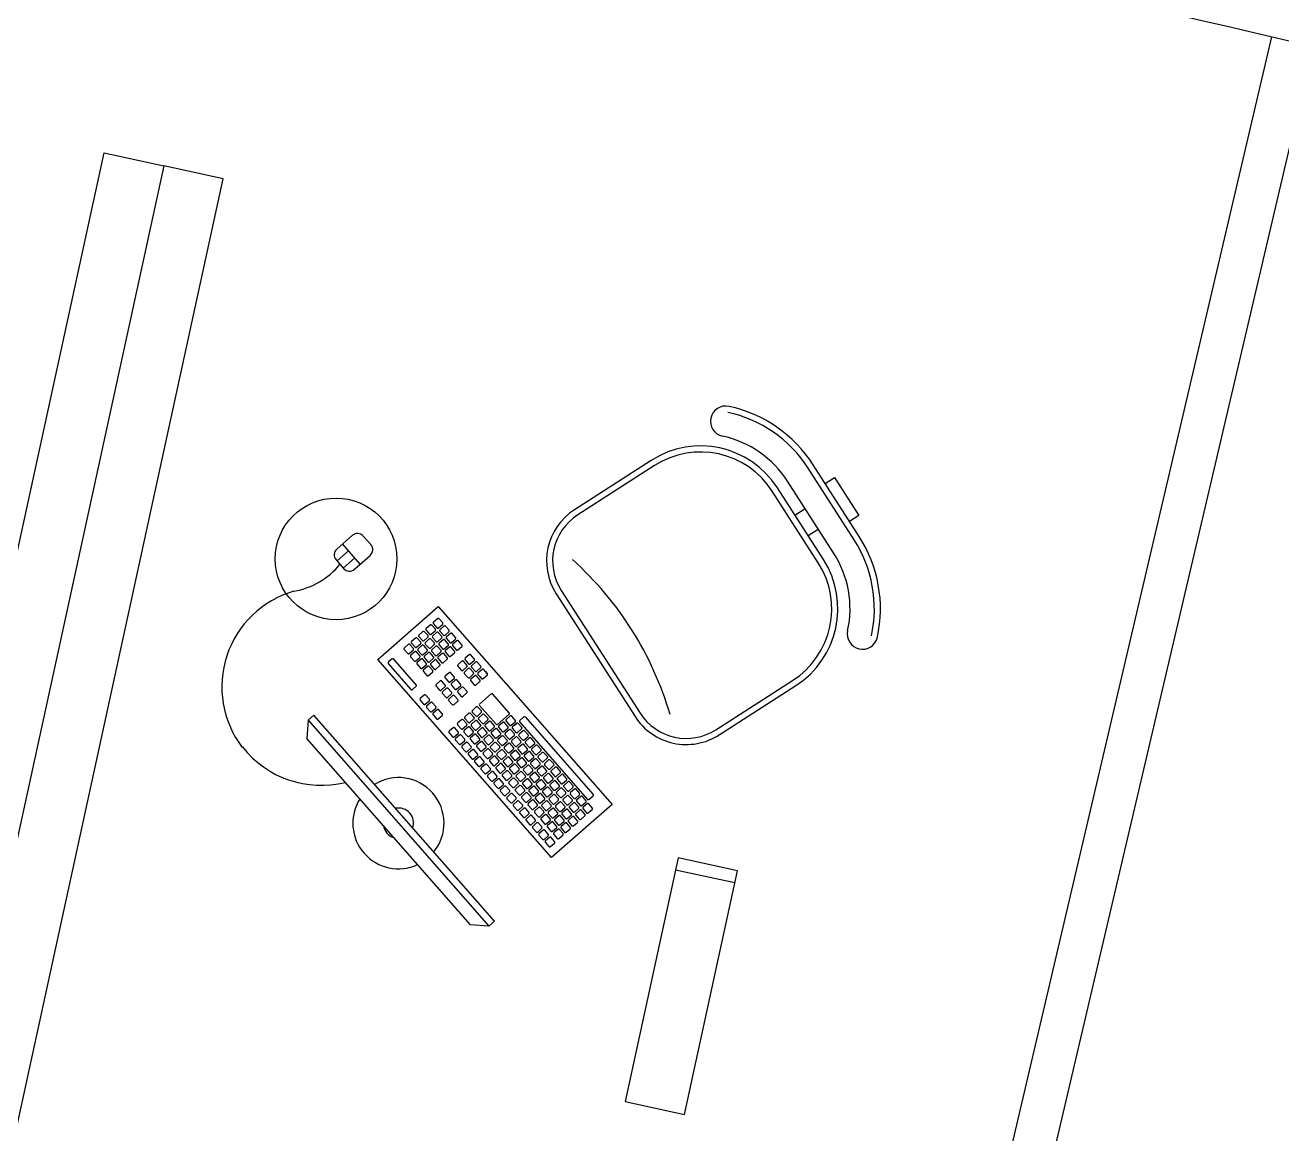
# Model space of a CAD drawing. Extents: x -1.7 to 87, y -33.6 to 19.
# Drawn here: x 31.155 to 33.221, y 2.822 to 4.645 of the extents above; entities that cross this region are included whole.
import ezdxf

# ---------------------------------------------------------------- set-up
doc = ezdxf.new("R2010")
doc.units = 0
for name, color, linetype in [('AR-ARMÁRIOS', 2, 'Continuous'), ('AR-DIV', 2, 'Continuous'), ('AR-MOB', 2, 'Continuous')]:
    doc.layers.add(name, color=color, linetype=linetype)

# ---------------------------------------------------------------- blocks, each defined once
blk = doc.blocks.new('CADEIRA-S')
at = {"color": 2}
for p, q in [((0.0718, 0.2686), (-0.0682, 0.2686)), ((0.0718, 0.2186), (-0.0682, 0.2186)), ((0.0718, 0.1986), (-0.0682, 0.1986)), ((-0.2182, 0.0486), (-0.2182, -0.1014)), ((0.2218, -0.1014), (0.2218, 0.0486)), ((-0.1182, -0.2014), (0.1218, -0.2014))]:
    blk.add_line(p, q, dxfattribs=at)
at = {"color": 1}
for p, q in [((0.0718, 0.2586), (-0.0682, 0.2586)), ((-0.0148, 0.1986), (-0.0149, 0.2186)), ((0.0252, 0.1986), (0.0251, 0.2186)), ((0.0718, 0.1886), (-0.0682, 0.1886)), ((-0.2082, 0.0486), (-0.2082, -0.1014)), ((0.2118, -0.1014), (0.2118, 0.0486)), ((-0.1182, -0.1914), (0.1218, -0.1914))]:
    blk.add_line(p, q, dxfattribs=at)
at = {"color": 2}
blk.add_lwpolyline([(-0.032, 0.2686), (-0.032, 0.2867), (0.0426, 0.2867), (0.0426, 0.2686)], dxfattribs=at)
for centre, radius, start, end in [((-0.0682, 0.0486), 0.22, 90, 135), ((0.0718, 0.0486), 0.22, 45, 90), ((-0.0682, 0.0486), 0.17, 90, 135), ((0.0718, 0.0486), 0.17, 45, 90), ((-0.2061, 0.1864), 0.025, 135, 315), ((-0.0682, 0.0486), 0.15, 90, 180), ((0.0718, 0.0486), 0.15, 0, 90), ((0.2097, 0.1864), 0.025, 225, 45), ((-0.1182, -0.1014), 0.1, 180, 270), ((0.1218, -0.1014), 0.1, 270, 0)]:
    blk.add_arc(centre, radius, start, end, dxfattribs=at)
at = {"color": 1}
for centre, radius, start, end in [((-0.0682, 0.0486), 0.21, 90, 135), ((0.0718, 0.0486), 0.21, 45, 90), ((-0.0682, 0.0486), 0.14, 90, 180), ((0.0718, 0.0486), 0.14, 0, 90), ((-0.1182, -0.1014), 0.09, 180, 270), ((0.1218, -0.1014), 0.09, 270, 0), ((-0.0052, -0.6823), 0.5534, 73.6911, 105.2491)]:
    blk.add_arc(centre, radius, start, end, dxfattribs=at)
blk = doc.blocks.new('CPU')
at = {"color": 1}
blk.add_line((1.1721, 1.0512), (1.1721, 0.9512), dxfattribs=at)
blk.add_lwpolyline([(0.7821, 0.9512), (1.1921, 0.9512), (1.1921, 1.0512), (0.7821, 1.0512)], close=True, dxfattribs=at)
blk = doc.blocks.new('estacao de trabalho 290 x 150')
at = {"color": 252}
for p, q in [((-0.691, 0.7737), (-0.5904, 0.9098)), ((-0.5808, 0.9046), (-0.5882, 0.9101)), ((-0.681, 0.7663), (-0.5804, 0.9024)), ((-0.5718, 0.898), (-0.5753, 0.9006)), ((-0.6832, 0.7659), (-0.6907, 0.7714)), ((-0.6921, 0.7463), (-0.7165, 0.7132)), ((-0.6693, 0.7315), (-0.6898, 0.7467)), ((-0.6743, 0.7593), (-0.6777, 0.7619)), ((-0.6934, 0.6962), (-0.669, 0.7293)), ((-0.7162, 0.711), (-0.6957, 0.6958)), ((-0.7501, 0.6937), (-0.7475, 0.6972)), ((-0.7401, 0.6863), (-0.7375, 0.6898)), ((-0.7044, 0.5873), (-0.7381, 0.5416)), ((-0.7289, 0.5348), (-0.6952, 0.5804)), ((-0.6955, 0.5827), (-0.7022, 0.5876)), ((-0.7378, 0.5394), (-0.7311, 0.5345))]:
    blk.add_line(p, q, dxfattribs=at)
at = {"color": 2}
for p, q in [((-0.3423, 0.788), (-0.3379, 0.7583)), ((-0.3379, 0.7583), (-0.5801, 0.4305)), ((-0.8789, 0.4551), (-0.905, 0.4198)), ((-0.8666, 0.4291), (-0.887, 0.4442)), ((-0.887, 0.4442), (-0.8666, 0.4291)), ((-0.8758, 0.4167), (-0.8962, 0.4318)), ((-0.6097, 0.426), (-0.5801, 0.4305))]:
    blk.add_line(p, q, dxfattribs=at)
for points in [[(-0.8381, 0.5953), (-0.5809, 0.9435), (-0.4743, 0.8647), (-0.7315, 0.5165)], [(-1.45, 0), (1.45, 0), (1.45, 0.1), (-1.45, 0.1)]]:
    blk.add_lwpolyline(points, close=True, dxfattribs=at)
at = {"color": 252}
for points in [[(-0.5588, 0.9083), (-0.5658, 0.9134, 0.414214), (-0.5684, 0.913), (-0.5736, 0.9061, 0.414214), (-0.5732, 0.9034), (-0.5662, 0.8983, 0.414214), (-0.5636, 0.8987), (-0.5584, 0.9057, 0.414214)], [(-0.5683, 0.8954), (-0.5753, 0.9006, 0.414214), (-0.5779, 0.9002), (-0.5831, 0.8932, 0.414214), (-0.5827, 0.8906), (-0.5757, 0.8854, 0.414214), (-0.5731, 0.8858), (-0.5679, 0.8928, 0.414214)], [(-0.5555, 0.8859), (-0.5624, 0.8911, 0.414214), (-0.5651, 0.8907), (-0.5702, 0.8837, 0.414214), (-0.5698, 0.8811), (-0.5629, 0.8759, 0.414214), (-0.5602, 0.8763), (-0.5551, 0.8833, 0.414214)], [(-0.546, 0.8988), (-0.5529, 0.9039, 0.414214), (-0.5556, 0.9035), (-0.5607, 0.8966, 0.414214), (-0.5603, 0.8939), (-0.5533, 0.8888, 0.414214), (-0.5507, 0.8892), (-0.5456, 0.8962, 0.414214)], [(-0.5331, 0.8893), (-0.54, 0.8944, 0.414214), (-0.5427, 0.894), (-0.5478, 0.8871, 0.414214), (-0.5474, 0.8844), (-0.5405, 0.8793, 0.414214), (-0.5378, 0.8797), (-0.5327, 0.8866, 0.414214)], [(-0.5873, 0.8697), (-0.5943, 0.8748, 0.414214), (-0.5969, 0.8744), (-0.6021, 0.8675, 0.414214), (-0.6017, 0.8648), (-0.5947, 0.8597, 0.414214), (-0.5921, 0.8601), (-0.5869, 0.8671, 0.414214)], [(-0.5778, 0.8826), (-0.5848, 0.8877, 0.414214), (-0.5874, 0.8873), (-0.5926, 0.8804, 0.414214), (-0.5922, 0.8777), (-0.5852, 0.8726, 0.414214), (-0.5826, 0.873), (-0.5774, 0.8799, 0.414214)], [(-0.565, 0.8731), (-0.5719, 0.8782, 0.414214), (-0.5746, 0.8778), (-0.5797, 0.8708, 0.414214), (-0.5793, 0.8682), (-0.5724, 0.8631, 0.414214), (-0.5697, 0.8635), (-0.5646, 0.8704, 0.414214)], [(-0.5521, 0.8636), (-0.5591, 0.8687, 0.414214), (-0.5617, 0.8683), (-0.5668, 0.8613, 0.414214), (-0.5664, 0.8587), (-0.5595, 0.8536, 0.414214), (-0.5568, 0.8539), (-0.5517, 0.8609, 0.414214)], [(-0.5426, 0.8764), (-0.5495, 0.8816, 0.414214), (-0.5522, 0.8812), (-0.5573, 0.8742, 0.414214), (-0.5569, 0.8716), (-0.55, 0.8664, 0.414214), (-0.5473, 0.8668), (-0.5422, 0.8738, 0.414214)], [(-0.5297, 0.8669), (-0.5367, 0.8721, 0.414214), (-0.5393, 0.8717), (-0.5445, 0.8647, 0.414214), (-0.5441, 0.8621), (-0.5371, 0.8569, 0.414214), (-0.5345, 0.8573), (-0.5293, 0.8643, 0.414214)], [(-0.5202, 0.8798), (-0.5272, 0.8849, 0.414214), (-0.5298, 0.8845), (-0.535, 0.8776, 0.414214), (-0.5346, 0.8749), (-0.5276, 0.8698, 0.414214), (-0.525, 0.8702), (-0.5198, 0.8771, 0.414214)], [(-0.5073, 0.8703), (-0.5143, 0.8754, 0.414214), (-0.5169, 0.875), (-0.5221, 0.8681, 0.414214), (-0.5217, 0.8654), (-0.5147, 0.8603, 0.414214), (-0.5121, 0.8607), (-0.507, 0.8676, 0.414214)], [(-0.6064, 0.844), (-0.6133, 0.8491, 0.414214), (-0.616, 0.8487), (-0.6211, 0.8417, 0.414214), (-0.6207, 0.8391), (-0.6137, 0.834, 0.414214), (-0.6111, 0.8344), (-0.606, 0.8413, 0.414214)], [(-0.5969, 0.8568), (-0.6038, 0.862, 0.414214), (-0.6065, 0.8616), (-0.6116, 0.8546, 0.414214), (-0.6112, 0.852), (-0.6042, 0.8468, 0.414214), (-0.6016, 0.8472), (-0.5965, 0.8542, 0.414214)], [(-0.584, 0.8473), (-0.5909, 0.8525, 0.414214), (-0.5936, 0.8521), (-0.5987, 0.8451, 0.414214), (-0.5983, 0.8425), (-0.5914, 0.8373, 0.414214), (-0.5887, 0.8377), (-0.5836, 0.8447, 0.414214)], [(-0.5745, 0.8602), (-0.5814, 0.8653, 0.414214), (-0.5841, 0.8649), (-0.5892, 0.858, 0.414214), (-0.5888, 0.8553), (-0.5819, 0.8502, 0.414214), (-0.5792, 0.8506), (-0.5741, 0.8575, 0.414214)], [(-0.5616, 0.8507), (-0.5686, 0.8558, 0.414214), (-0.5712, 0.8554), (-0.5763, 0.8485, 0.414214), (-0.5759, 0.8458), (-0.569, 0.8407, 0.414214), (-0.5663, 0.8411), (-0.5612, 0.848, 0.414214)], [(-0.5392, 0.854), (-0.5462, 0.8592, 0.414214), (-0.5488, 0.8588), (-0.554, 0.8518, 0.414214), (-0.5536, 0.8492), (-0.5466, 0.844, 0.414214), (-0.544, 0.8444), (-0.5388, 0.8514, 0.414214)], [(-0.5264, 0.8445), (-0.5333, 0.8497, 0.414214), (-0.536, 0.8493), (-0.5411, 0.8423, 0.414214), (-0.5407, 0.8397), (-0.5338, 0.8345, 0.414214), (-0.5311, 0.8349), (-0.526, 0.8419, 0.414214)], [(-0.5169, 0.8574), (-0.5238, 0.8625, 0.414214), (-0.5265, 0.8621), (-0.5316, 0.8552, 0.414214), (-0.5312, 0.8525), (-0.5242, 0.8474, 0.414214), (-0.5216, 0.8478), (-0.5165, 0.8548, 0.414214)], [(-0.501, 0.8466), (-0.508, 0.8518, 0.414214), (-0.5106, 0.8514), (-0.5158, 0.8444, 0.414214), (-0.5154, 0.8418), (-0.5084, 0.8366, 0.414214), (-0.5058, 0.837), (-0.5006, 0.844, 0.414214)], [(-0.4915, 0.8595), (-0.4985, 0.8646, 0.414214), (-0.5011, 0.8642), (-0.5063, 0.8573, 0.414214), (-0.5059, 0.8546), (-0.4989, 0.8495, 0.414214), (-0.4963, 0.8499), (-0.4911, 0.8569, 0.414214)], [(-0.6159, 0.8311), (-0.6228, 0.8362, 0.414214), (-0.6255, 0.8358), (-0.6306, 0.8289, 0.414214), (-0.6302, 0.8262), (-0.6233, 0.8211, 0.414214), (-0.6206, 0.8215), (-0.6155, 0.8284, 0.414214)], [(-0.603, 0.8216), (-0.61, 0.8267, 0.414214), (-0.6126, 0.8263), (-0.6177, 0.8194, 0.414214), (-0.6173, 0.8167), (-0.6104, 0.8116, 0.414214), (-0.6077, 0.812), (-0.6026, 0.8189, 0.414214)], [(-0.5935, 0.8345), (-0.6004, 0.8396, 0.414214), (-0.6031, 0.8392), (-0.6082, 0.8322, 0.414214), (-0.6078, 0.8296), (-0.6009, 0.8245, 0.414214), (-0.5982, 0.8249), (-0.5931, 0.8318, 0.414214)], [(-0.5806, 0.8249), (-0.5876, 0.8301, 0.414214), (-0.5902, 0.8297), (-0.5954, 0.8227, 0.414214), (-0.595, 0.8201), (-0.588, 0.8149, 0.414214), (-0.5854, 0.8153), (-0.5802, 0.8223, 0.414214)], [(-0.5711, 0.8378), (-0.5781, 0.843, 0.414214), (-0.5807, 0.8426), (-0.5859, 0.8356, 0.414214), (-0.5855, 0.833), (-0.5785, 0.8278, 0.414214), (-0.5759, 0.8282), (-0.5707, 0.8352, 0.414214)], [(-0.5582, 0.8283), (-0.5652, 0.8334, 0.414214), (-0.5678, 0.833), (-0.573, 0.8261, 0.414214), (-0.5726, 0.8234), (-0.5656, 0.8183, 0.414214), (-0.563, 0.8187), (-0.5578, 0.8257, 0.414214)], [(-0.5487, 0.8412), (-0.5557, 0.8463, 0.414214), (-0.5583, 0.8459), (-0.5635, 0.839, 0.414214), (-0.5631, 0.8363), (-0.5561, 0.8312, 0.414214), (-0.5535, 0.8316), (-0.5483, 0.8385, 0.414214)], [(-0.5359, 0.8317), (-0.5428, 0.8368, 0.414214), (-0.5455, 0.8364), (-0.5506, 0.8295, 0.414214), (-0.5502, 0.8268), (-0.5433, 0.8217, 0.414214), (-0.5406, 0.8221), (-0.5355, 0.829, 0.414214)], [(-0.52, 0.8209), (-0.527, 0.826, 0.414214), (-0.5296, 0.8256), (-0.5348, 0.8187, 0.414214), (-0.5344, 0.816), (-0.5274, 0.8109, 0.414214), (-0.5248, 0.8113), (-0.5196, 0.8182, 0.414214)], [(-0.5105, 0.8338), (-0.5175, 0.8389, 0.414214), (-0.5201, 0.8385), (-0.5253, 0.8315, 0.414214), (-0.5249, 0.8289), (-0.5179, 0.8238, 0.414214), (-0.5153, 0.8242), (-0.5101, 0.8311, 0.414214)], [(-0.6349, 0.8054), (-0.6418, 0.8105, 0.414214), (-0.6445, 0.8101), (-0.6496, 0.8031, 0.414214), (-0.6492, 0.8005), (-0.6423, 0.7954, 0.414214), (-0.6396, 0.7958), (-0.6345, 0.8027, 0.414214)], [(-0.6254, 0.8182), (-0.6323, 0.8234, 0.414214), (-0.635, 0.823), (-0.6401, 0.816, 0.414214), (-0.6397, 0.8134), (-0.6328, 0.8082, 0.414214), (-0.6301, 0.8086), (-0.625, 0.8156, 0.414214)], [(-0.6125, 0.8087), (-0.6195, 0.8139, 0.414214), (-0.6221, 0.8135), (-0.6272, 0.8065, 0.414214), (-0.6268, 0.8039), (-0.6199, 0.7987, 0.414214), (-0.6172, 0.7991), (-0.6121, 0.8061, 0.414214)], [(-0.5901, 0.8121), (-0.5971, 0.8172, 0.414214), (-0.5997, 0.8168), (-0.6049, 0.8099, 0.414214), (-0.6045, 0.8072), (-0.5975, 0.8021, 0.414214), (-0.5949, 0.8025), (-0.5897, 0.8094, 0.414214)], [(-0.5773, 0.8026), (-0.5842, 0.8077, 0.414214), (-0.5869, 0.8073), (-0.592, 0.8004, 0.414214), (-0.5916, 0.7977), (-0.5846, 0.7926, 0.414214), (-0.582, 0.793), (-0.5769, 0.7999, 0.414214)], [(-0.5678, 0.8154), (-0.5747, 0.8206, 0.414214), (-0.5774, 0.8202), (-0.5825, 0.8132, 0.414214), (-0.5821, 0.8106), (-0.5751, 0.8054, 0.414214), (-0.5725, 0.8058), (-0.5674, 0.8128, 0.414214)], [(-0.5549, 0.8059), (-0.5618, 0.8111, 0.414214), (-0.5645, 0.8107), (-0.5696, 0.8037, 0.414214), (-0.5692, 0.8011), (-0.5623, 0.7959, 0.414214), (-0.5596, 0.7963), (-0.5545, 0.8033, 0.414214)], [(-0.5454, 0.8188), (-0.5523, 0.8239, 0.414214), (-0.555, 0.8235), (-0.5601, 0.8166, 0.414214), (-0.5597, 0.8139), (-0.5528, 0.8088, 0.414214), (-0.5501, 0.8092), (-0.545, 0.8162, 0.414214)], [(-0.5295, 0.808), (-0.5365, 0.8132, 0.414214), (-0.5391, 0.8128), (-0.5443, 0.8058, 0.414214), (-0.5439, 0.8032), (-0.5369, 0.798, 0.414214), (-0.5343, 0.7984), (-0.5292, 0.8054, 0.414214)], [(-0.6539, 0.7796), (-0.6608, 0.7848, 0.414214), (-0.6635, 0.7844), (-0.6686, 0.7774, 0.414214), (-0.6682, 0.7748), (-0.6613, 0.7696, 0.414214), (-0.6586, 0.77), (-0.6535, 0.777, 0.414214)], [(-0.6444, 0.7925), (-0.6513, 0.7976, 0.414214), (-0.654, 0.7972), (-0.6591, 0.7903, 0.414214), (-0.6587, 0.7876), (-0.6518, 0.7825, 0.414214), (-0.6491, 0.7829), (-0.644, 0.7898, 0.414214)], [(-0.6315, 0.783), (-0.6385, 0.7881, 0.414214), (-0.6411, 0.7877), (-0.6463, 0.7808, 0.414214), (-0.6459, 0.7781), (-0.6389, 0.773, 0.414214), (-0.6363, 0.7734), (-0.6311, 0.7803, 0.414214)], [(-0.622, 0.7958), (-0.629, 0.801, 0.414214), (-0.6316, 0.8006), (-0.6368, 0.7936, 0.414214), (-0.6364, 0.791), (-0.6294, 0.7858, 0.414214), (-0.6268, 0.7862), (-0.6216, 0.7932, 0.414214)], [(-0.6091, 0.7863), (-0.6161, 0.7915, 0.414214), (-0.6187, 0.7911), (-0.6239, 0.7841, 0.414214), (-0.6235, 0.7815), (-0.6165, 0.7763, 0.414214), (-0.6139, 0.7767), (-0.6087, 0.7837, 0.414214)], [(-0.5996, 0.7992), (-0.6066, 0.8043, 0.414214), (-0.6092, 0.8039), (-0.6144, 0.797, 0.414214), (-0.614, 0.7943), (-0.607, 0.7892, 0.414214), (-0.6044, 0.7896), (-0.5992, 0.7966, 0.414214)], [(-0.5868, 0.7897), (-0.5937, 0.7948, 0.414214), (-0.5964, 0.7944), (-0.6015, 0.7875, 0.414214), (-0.6011, 0.7848), (-0.5942, 0.7797, 0.414214), (-0.5915, 0.7801), (-0.5864, 0.7871, 0.414214)], [(-0.5739, 0.7802), (-0.5809, 0.7853, 0.414214), (-0.5835, 0.7849), (-0.5886, 0.778, 0.414214), (-0.5882, 0.7753), (-0.5813, 0.7702, 0.414214), (-0.5786, 0.7706), (-0.5735, 0.7775, 0.414214)], [(-0.5644, 0.7931), (-0.5713, 0.7982, 0.414214), (-0.574, 0.7978), (-0.5791, 0.7908, 0.414214), (-0.5787, 0.7882), (-0.5718, 0.7831, 0.414214), (-0.5691, 0.7835), (-0.564, 0.7904, 0.414214)], [(-0.5486, 0.7823), (-0.5555, 0.7874, 0.414214), (-0.5582, 0.787), (-0.5633, 0.7801, 0.414214), (-0.5629, 0.7774), (-0.556, 0.7723, 0.414214), (-0.5533, 0.7727), (-0.5482, 0.7796, 0.414214)], [(-0.5391, 0.7952), (-0.546, 0.8003, 0.414214), (-0.5487, 0.7999), (-0.5538, 0.7929, 0.414214), (-0.5534, 0.7903), (-0.5464, 0.7852, 0.414214), (-0.5438, 0.7856), (-0.5387, 0.7925, 0.414214)], [(-0.6634, 0.7667), (-0.6704, 0.7719, 0.414214), (-0.673, 0.7715), (-0.6781, 0.7645, 0.414214), (-0.6777, 0.7619), (-0.6708, 0.7567, 0.414214), (-0.6681, 0.7571), (-0.663, 0.7641, 0.414214)], [(-0.641, 0.7701), (-0.648, 0.7752, 0.414214), (-0.6506, 0.7748), (-0.6558, 0.7679, 0.414214), (-0.6554, 0.7652), (-0.6484, 0.7601, 0.414214), (-0.6458, 0.7605), (-0.6406, 0.7675, 0.414214)], [(-0.6282, 0.7606), (-0.6351, 0.7657, 0.414214), (-0.6378, 0.7653), (-0.6429, 0.7584, 0.414214), (-0.6425, 0.7557), (-0.6355, 0.7506, 0.414214), (-0.6329, 0.751), (-0.6278, 0.758, 0.414214)], [(-0.6187, 0.7735), (-0.6256, 0.7786, 0.414214), (-0.6283, 0.7782), (-0.6334, 0.7713, 0.414214), (-0.633, 0.7686), (-0.626, 0.7635, 0.414214), (-0.6234, 0.7639), (-0.6183, 0.7708, 0.414214)], [(-0.6058, 0.764), (-0.6127, 0.7691, 0.414214), (-0.6154, 0.7687), (-0.6205, 0.7617, 0.414214), (-0.6201, 0.7591), (-0.6132, 0.754, 0.414214), (-0.6105, 0.7544), (-0.6054, 0.7613, 0.414214)], [(-0.5963, 0.7768), (-0.6032, 0.782, 0.414214), (-0.6059, 0.7816), (-0.611, 0.7746, 0.414214), (-0.6106, 0.772), (-0.6037, 0.7668, 0.414214), (-0.601, 0.7672), (-0.5959, 0.7742, 0.414214)], [(-0.5834, 0.7673), (-0.5904, 0.7725, 0.414214), (-0.593, 0.7721), (-0.5981, 0.7651, 0.414214), (-0.5977, 0.7625), (-0.5908, 0.7573, 0.414214), (-0.5881, 0.7577), (-0.583, 0.7647, 0.414214)], [(-0.5581, 0.7694), (-0.565, 0.7746, 0.414214), (-0.5677, 0.7742), (-0.5728, 0.7672, 0.414214), (-0.5724, 0.7646), (-0.5655, 0.7594, 0.414214), (-0.5628, 0.7598), (-0.5577, 0.7668, 0.414214)], [(-0.6729, 0.7539), (-0.6799, 0.759, 0.414214), (-0.6825, 0.7586), (-0.6877, 0.7517, 0.414214), (-0.6873, 0.749), (-0.6803, 0.7439, 0.414214), (-0.6777, 0.7443), (-0.6725, 0.7512, 0.414214)], [(-0.66, 0.7444), (-0.667, 0.7495, 0.414214), (-0.6696, 0.7491), (-0.6748, 0.7422, 0.414214), (-0.6744, 0.7395), (-0.6674, 0.7344, 0.414214), (-0.6648, 0.7348), (-0.6596, 0.7417, 0.414214)], [(-0.6505, 0.7572), (-0.6575, 0.7624, 0.414214), (-0.6601, 0.762), (-0.6653, 0.755, 0.414214), (-0.6649, 0.7524), (-0.6579, 0.7472, 0.414214), (-0.6553, 0.7476), (-0.6501, 0.7546, 0.414214)], [(-0.6377, 0.7477), (-0.6446, 0.7529, 0.414214), (-0.6473, 0.7525), (-0.6524, 0.7455, 0.414214), (-0.652, 0.7429), (-0.6451, 0.7377, 0.414214), (-0.6424, 0.7381), (-0.6373, 0.7451, 0.414214)], [(-0.6248, 0.7382), (-0.6317, 0.7434, 0.414214), (-0.6344, 0.743), (-0.6395, 0.736, 0.414214), (-0.6391, 0.7334), (-0.6322, 0.7282, 0.414214), (-0.6295, 0.7286), (-0.6244, 0.7356, 0.414214)], [(-0.6153, 0.7511), (-0.6222, 0.7562, 0.414214), (-0.6249, 0.7558), (-0.63, 0.7489, 0.414214), (-0.6296, 0.7462), (-0.6227, 0.7411, 0.414214), (-0.62, 0.7415), (-0.6149, 0.7484, 0.414214)], [(-0.6024, 0.7416), (-0.6094, 0.7467, 0.414214), (-0.612, 0.7463), (-0.6172, 0.7394, 0.414214), (-0.6168, 0.7367), (-0.6098, 0.7316, 0.414214), (-0.6072, 0.732), (-0.602, 0.7389, 0.414214)], [(-0.5929, 0.7545), (-0.5999, 0.7596, 0.414214), (-0.6025, 0.7592), (-0.6077, 0.7522, 0.414214), (-0.6073, 0.7496), (-0.6003, 0.7445, 0.414214), (-0.5977, 0.7449), (-0.5925, 0.7518, 0.414214)], [(-0.5771, 0.7437), (-0.584, 0.7488, 0.414214), (-0.5867, 0.7484), (-0.5918, 0.7415, 0.414214), (-0.5914, 0.7388), (-0.5845, 0.7337, 0.414214), (-0.5818, 0.7341), (-0.5767, 0.741, 0.414214)], [(-0.5676, 0.7566), (-0.5745, 0.7617, 0.414214), (-0.5772, 0.7613), (-0.5823, 0.7543, 0.414214), (-0.5819, 0.7517), (-0.575, 0.7465, 0.414214), (-0.5723, 0.7469), (-0.5672, 0.7539, 0.414214)], [(-0.6567, 0.722), (-0.6636, 0.7271, 0.414214), (-0.6663, 0.7267), (-0.6714, 0.7198, 0.414214), (-0.671, 0.7171), (-0.6641, 0.712, 0.414214), (-0.6614, 0.7124), (-0.6563, 0.7193, 0.414214)], [(-0.6472, 0.7349), (-0.6541, 0.74, 0.414214), (-0.6568, 0.7396), (-0.6619, 0.7326, 0.414214), (-0.6615, 0.73), (-0.6546, 0.7249, 0.414214), (-0.6519, 0.7253), (-0.6468, 0.7322, 0.414214)], [(-0.6343, 0.7254), (-0.6413, 0.7305, 0.414214), (-0.6439, 0.7301), (-0.649, 0.7231, 0.414214), (-0.6486, 0.7205), (-0.6417, 0.7154, 0.414214), (-0.639, 0.7158), (-0.6339, 0.7227, 0.414214)], [(-0.6119, 0.7287), (-0.6189, 0.7339, 0.414214), (-0.6215, 0.7335), (-0.6267, 0.7265, 0.414214), (-0.6263, 0.7239), (-0.6193, 0.7187, 0.414214), (-0.6167, 0.7191), (-0.6115, 0.7261, 0.414214)], [(-0.5961, 0.7179), (-0.6031, 0.7231, 0.414214), (-0.6057, 0.7227), (-0.6108, 0.7157, 0.414214), (-0.6104, 0.7131), (-0.6035, 0.7079, 0.414214), (-0.6008, 0.7083), (-0.5957, 0.7153, 0.414214)], [(-0.5866, 0.7308), (-0.5935, 0.7359, 0.414214), (-0.5962, 0.7356), (-0.6013, 0.7286, 0.414214), (-0.6009, 0.7259), (-0.594, 0.7208, 0.414214), (-0.5913, 0.7212), (-0.5862, 0.7282, 0.414214)], [(-0.6662, 0.7091), (-0.6731, 0.7143, 0.414214), (-0.6758, 0.7139), (-0.6809, 0.7069, 0.414214), (-0.6805, 0.7043), (-0.6736, 0.6991, 0.414214), (-0.6709, 0.6995), (-0.6658, 0.7065, 0.414214)], [(-0.6533, 0.6996), (-0.6603, 0.7048, 0.414214), (-0.6629, 0.7044), (-0.6681, 0.6974, 0.414214), (-0.6677, 0.6948), (-0.6607, 0.6896, 0.414214), (-0.6581, 0.69), (-0.6529, 0.697, 0.414214)], [(-0.6438, 0.7125), (-0.6508, 0.7176, 0.414214), (-0.6534, 0.7172), (-0.6586, 0.7103, 0.414214), (-0.6582, 0.7076), (-0.6512, 0.7025, 0.414214), (-0.6486, 0.7029), (-0.6434, 0.7098, 0.414214)], [(-0.6309, 0.703), (-0.6379, 0.7081, 0.414214), (-0.6405, 0.7077), (-0.6457, 0.7008, 0.414214), (-0.6453, 0.6981), (-0.6383, 0.693, 0.414214), (-0.6357, 0.6934), (-0.6305, 0.7003, 0.414214)], [(-0.6214, 0.7158), (-0.6284, 0.721, 0.414214), (-0.631, 0.7206), (-0.6362, 0.7136, 0.414214), (-0.6358, 0.711), (-0.6288, 0.7058, 0.414214), (-0.6262, 0.7062), (-0.621, 0.7132, 0.414214)], [(-0.6056, 0.7051), (-0.6126, 0.7102, 0.414214), (-0.6152, 0.7098), (-0.6203, 0.7029, 0.414214), (-0.6199, 0.7002), (-0.613, 0.6951, 0.414214), (-0.6103, 0.6955), (-0.6052, 0.7024, 0.414214)], [(-0.7474, 0.6796), (-0.7544, 0.6847, 0.414214), (-0.757, 0.6843), (-0.7621, 0.6773, 0.414214), (-0.7617, 0.6747), (-0.7548, 0.6696, 0.414214), (-0.7521, 0.67), (-0.747, 0.6769, 0.414214)], [(-0.7379, 0.6924), (-0.7448, 0.6976, 0.414214), (-0.7475, 0.6972), (-0.7526, 0.6902, 0.414214), (-0.7522, 0.6876), (-0.7453, 0.6824, 0.414214), (-0.7426, 0.6828), (-0.7375, 0.6898, 0.414214)], [(-0.725, 0.6829), (-0.732, 0.6881, 0.414214), (-0.7346, 0.6877), (-0.7398, 0.6807, 0.414214), (-0.7394, 0.6781), (-0.7324, 0.6729, 0.414214), (-0.7298, 0.6733), (-0.7246, 0.6803, 0.414214)], [(-0.6757, 0.6963), (-0.6826, 0.7014, 0.414214), (-0.6853, 0.701), (-0.6904, 0.694, 0.414214), (-0.69, 0.6914), (-0.6831, 0.6863, 0.414214), (-0.6804, 0.6867), (-0.6753, 0.6936, 0.414214)], [(-0.6628, 0.6867), (-0.6698, 0.6919, 0.414214), (-0.6724, 0.6915), (-0.6776, 0.6845, 0.414214), (-0.6772, 0.6819), (-0.6702, 0.6767, 0.414214), (-0.6676, 0.6771), (-0.6624, 0.6841, 0.414214)], [(-0.65, 0.6772), (-0.6569, 0.6824, 0.414214), (-0.6596, 0.682), (-0.6647, 0.675, 0.414214), (-0.6643, 0.6724), (-0.6573, 0.6672, 0.414214), (-0.6547, 0.6676), (-0.6496, 0.6746, 0.414214)], [(-0.6405, 0.6901), (-0.6474, 0.6952, 0.414214), (-0.65, 0.6948), (-0.6552, 0.6879, 0.414214), (-0.6548, 0.6852), (-0.6478, 0.6801, 0.414214), (-0.6452, 0.6805), (-0.6401, 0.6875, 0.414214)], [(-0.6246, 0.6793), (-0.6316, 0.6845, 0.414214), (-0.6342, 0.6841), (-0.6394, 0.6771, 0.414214), (-0.639, 0.6745), (-0.632, 0.6693, 0.414214), (-0.6294, 0.6697), (-0.6242, 0.6767, 0.414214)], [(-0.6151, 0.6922), (-0.6221, 0.6973, 0.414214), (-0.6247, 0.6969), (-0.6299, 0.69, 0.414214), (-0.6295, 0.6873), (-0.6225, 0.6822, 0.414214), (-0.6199, 0.6826), (-0.6147, 0.6896, 0.414214)], [(-0.7569, 0.6667), (-0.7639, 0.6718, 0.414214), (-0.7665, 0.6714), (-0.7716, 0.6645, 0.414214), (-0.7713, 0.6618), (-0.7643, 0.6567, 0.414214), (-0.7617, 0.6571), (-0.7565, 0.664, 0.414214)], [(-0.744, 0.6572), (-0.751, 0.6623, 0.414214), (-0.7536, 0.6619), (-0.7588, 0.655, 0.414214), (-0.7584, 0.6523), (-0.7514, 0.6472, 0.414214), (-0.7488, 0.6476), (-0.7436, 0.6545, 0.414214)], [(-0.7345, 0.6701), (-0.7415, 0.6752, 0.414214), (-0.7441, 0.6748), (-0.7493, 0.6678, 0.414214), (-0.7489, 0.6652), (-0.7419, 0.6601, 0.414214), (-0.7393, 0.6605), (-0.7341, 0.6674, 0.414214)], [(-0.7021, 0.6664), (-0.7091, 0.6715, 0.414214), (-0.7117, 0.6711), (-0.7169, 0.6641, 0.414214), (-0.7165, 0.6615), (-0.7095, 0.6564, 0.414214), (-0.7069, 0.6568), (-0.7017, 0.6637, 0.414214)], [(-0.6341, 0.6665), (-0.6411, 0.6716, 0.414214), (-0.6437, 0.6712), (-0.6489, 0.6643, 0.414214), (-0.6485, 0.6616), (-0.6415, 0.6565, 0.414214), (-0.6389, 0.6569), (-0.6337, 0.6638, 0.414214)], [(-0.7752, 0.6418), (-0.7822, 0.647, 0.414214), (-0.7848, 0.6466), (-0.79, 0.6396, 0.414214), (-0.7896, 0.637), (-0.7826, 0.6318, 0.414214), (-0.78, 0.6322), (-0.7748, 0.6392, 0.414214)], [(-0.7211, 0.6406), (-0.7281, 0.6458, 0.414214), (-0.7307, 0.6454), (-0.7359, 0.6384, 0.414214), (-0.7355, 0.6358), (-0.7285, 0.6306, 0.414214), (-0.7259, 0.631), (-0.7207, 0.638, 0.414214)], [(-0.7116, 0.6535), (-0.7186, 0.6586, 0.414214), (-0.7212, 0.6582), (-0.7264, 0.6513, 0.414214), (-0.726, 0.6486), (-0.719, 0.6435, 0.414214), (-0.7164, 0.6439), (-0.7112, 0.6508, 0.414214)], [(-0.6952, 0.6419), (-0.7022, 0.647, 0.414214), (-0.7048, 0.6466), (-0.7099, 0.6397, 0.414214), (-0.7095, 0.637), (-0.7026, 0.6319, 0.414214), (-0.6999, 0.6323), (-0.6948, 0.6392, 0.414214)], [(-0.6857, 0.6548), (-0.6927, 0.6599, 0.414214), (-0.6953, 0.6595), (-0.7004, 0.6525, 0.414214), (-0.7, 0.6499), (-0.6931, 0.6448, 0.414214), (-0.6904, 0.6451), (-0.6853, 0.6521, 0.414214)], [(-0.7942, 0.6161), (-0.8012, 0.6212, 0.414214), (-0.8038, 0.6208), (-0.809, 0.6139, 0.414214), (-0.8086, 0.6112), (-0.8016, 0.6061, 0.414214), (-0.799, 0.6065), (-0.7938, 0.6135, 0.414214)], [(-0.7847, 0.629), (-0.7917, 0.6341, 0.414214), (-0.7943, 0.6337), (-0.7995, 0.6268, 0.414214), (-0.7991, 0.6241), (-0.7921, 0.619, 0.414214), (-0.7895, 0.6194), (-0.7843, 0.6263, 0.414214)], [(-0.7719, 0.6195), (-0.7788, 0.6246, 0.414214), (-0.7815, 0.6242), (-0.7866, 0.6173, 0.414214), (-0.7862, 0.6146), (-0.7793, 0.6095, 0.414214), (-0.7766, 0.6099), (-0.7715, 0.6168, 0.414214)], [(-0.7624, 0.6323), (-0.7693, 0.6375, 0.414214), (-0.772, 0.6371), (-0.7771, 0.6301, 0.414214), (-0.7767, 0.6275), (-0.7698, 0.6223, 0.414214), (-0.7671, 0.6227), (-0.762, 0.6297, 0.414214)], [(-0.7495, 0.6228), (-0.7564, 0.628, 0.414214), (-0.7591, 0.6276), (-0.7642, 0.6206, 0.414214), (-0.7638, 0.618), (-0.7569, 0.6128, 0.414214), (-0.7542, 0.6132), (-0.7491, 0.6202, 0.414214)], [(-0.7047, 0.629), (-0.7117, 0.6342, 0.414214), (-0.7143, 0.6338), (-0.7195, 0.6268, 0.414214), (-0.7191, 0.6242), (-0.7121, 0.619, 0.414214), (-0.7095, 0.6194), (-0.7043, 0.6264, 0.414214)], [(-0.667, 0.6215), (-0.674, 0.6266, 0.414214), (-0.6766, 0.6262), (-0.6818, 0.6192, 0.414214), (-0.6814, 0.6166), (-0.6744, 0.6115, 0.414214), (-0.6718, 0.6119), (-0.6666, 0.6188, 0.414214)], [(-0.6575, 0.6343), (-0.6645, 0.6395, 0.414214), (-0.6671, 0.6391), (-0.6723, 0.6321, 0.414214), (-0.6719, 0.6295), (-0.6649, 0.6243, 0.414214), (-0.6623, 0.6247), (-0.6571, 0.6317, 0.414214)], [(-0.8038, 0.6032), (-0.8107, 0.6084, 0.414214), (-0.8134, 0.608), (-0.8185, 0.601, 0.414214), (-0.8181, 0.5984), (-0.8111, 0.5932, 0.414214), (-0.8085, 0.5936), (-0.8034, 0.6006, 0.414214)], [(-0.7909, 0.5937), (-0.7978, 0.5989, 0.414214), (-0.8005, 0.5985), (-0.8056, 0.5915, 0.414214), (-0.8052, 0.5889), (-0.7983, 0.5837, 0.414214), (-0.7956, 0.5841), (-0.7905, 0.5911, 0.414214)], [(-0.7814, 0.6066), (-0.7883, 0.6117, 0.414214), (-0.791, 0.6113), (-0.7961, 0.6044, 0.414214), (-0.7957, 0.6017), (-0.7888, 0.5966, 0.414214), (-0.7861, 0.597), (-0.781, 0.604, 0.414214)], [(-0.7685, 0.5971), (-0.7755, 0.6022, 0.414214), (-0.7781, 0.6018), (-0.7832, 0.5949, 0.414214), (-0.7828, 0.5922), (-0.7759, 0.5871, 0.414214), (-0.7732, 0.5875), (-0.7681, 0.5944, 0.414214)], [(-0.759, 0.61), (-0.766, 0.6151, 0.414214), (-0.7686, 0.6147), (-0.7737, 0.6077, 0.414214), (-0.7733, 0.6051), (-0.7664, 0.6, 0.414214), (-0.7637, 0.6004), (-0.7586, 0.6073, 0.414214)], [(-0.7461, 0.6005), (-0.7531, 0.6056, 0.414214), (-0.7557, 0.6052), (-0.7609, 0.5982, 0.414214), (-0.7605, 0.5956), (-0.7535, 0.5905, 0.414214), (-0.7509, 0.5909), (-0.7457, 0.5978, 0.414214)], [(-0.7366, 0.6133), (-0.7436, 0.6185, 0.414214), (-0.7462, 0.6181), (-0.7514, 0.6111, 0.414214), (-0.751, 0.6085), (-0.744, 0.6033, 0.414214), (-0.7414, 0.6037), (-0.7362, 0.6107, 0.414214)], [(-0.7238, 0.6038), (-0.7307, 0.609, 0.414214), (-0.7334, 0.6086), (-0.7385, 0.6016, 0.414214), (-0.7381, 0.599), (-0.7311, 0.5938, 0.414214), (-0.7285, 0.5942), (-0.7234, 0.6012, 0.414214)], [(-0.6766, 0.6086), (-0.6835, 0.6137, 0.414214), (-0.6862, 0.6133), (-0.6913, 0.6064, 0.414214), (-0.6909, 0.6037), (-0.6839, 0.5986, 0.414214), (-0.6813, 0.599), (-0.6762, 0.6059, 0.414214)], [(-0.778, 0.5842), (-0.785, 0.5894, 0.414214), (-0.7876, 0.589), (-0.7928, 0.582, 0.414214), (-0.7924, 0.5794), (-0.7854, 0.5742, 0.414214), (-0.7828, 0.5746), (-0.7776, 0.5816, 0.414214)], [(-0.7651, 0.5747), (-0.7721, 0.5799, 0.414214), (-0.7747, 0.5795), (-0.7799, 0.5725, 0.414214), (-0.7795, 0.5699), (-0.7725, 0.5647, 0.414214), (-0.7699, 0.5651), (-0.7647, 0.5721, 0.414214)], [(-0.7556, 0.5876), (-0.7626, 0.5927, 0.414214), (-0.7652, 0.5923), (-0.7704, 0.5854, 0.414214), (-0.77, 0.5827), (-0.763, 0.5776, 0.414214), (-0.7604, 0.578), (-0.7552, 0.5849, 0.414214)], [(-0.7428, 0.5781), (-0.7497, 0.5832, 0.414214), (-0.7524, 0.5828), (-0.7575, 0.5759, 0.414214), (-0.7571, 0.5732), (-0.7502, 0.5681, 0.414214), (-0.7475, 0.5685), (-0.7424, 0.5754, 0.414214)], [(-0.7333, 0.5909), (-0.7402, 0.5961, 0.414214), (-0.7429, 0.5957), (-0.748, 0.5887, 0.414214), (-0.7476, 0.5861), (-0.7407, 0.5809, 0.414214), (-0.738, 0.5813), (-0.7329, 0.5883, 0.414214)], [(-0.7523, 0.5652), (-0.7592, 0.5703, 0.414214), (-0.7619, 0.5699), (-0.767, 0.563, 0.414214), (-0.7666, 0.5603), (-0.7597, 0.5552, 0.414214), (-0.757, 0.5556), (-0.7519, 0.5626, 0.414214)]]:
    blk.add_lwpolyline(points, format="xyb", close=True, dxfattribs=at)
at = {"color": 1}
blk.add_lwpolyline([(-0.3524, 0.7954), (-0.6198, 0.4335), (-0.6097, 0.426), (-0.3423, 0.788)], close=True, dxfattribs=at)
at = {"color": 2}
blk.add_lwpolyline([(-0.925, 0.4502, 0.414214), (-0.9224, 0.4327), (-0.8947, 0.4122, 0.414214), (-0.8772, 0.4148), (-0.8659, 0.43, 0.414214), (-0.8686, 0.4475), (-0.8963, 0.468, 0.414214), (-0.9138, 0.4654)], format="xyb", close=True, dxfattribs=at)
at = {"color": 1}
blk.add_circle((-0.8788, 0.4144), 0.1, dxfattribs=at)
at = {"color": 252}
for centre, start, end in [((-0.5891, 0.9088), 53.544, 143.544), ((-0.5817, 0.9033), 323.544, 53.544), ((-0.6897, 0.7727), 143.544, 233.544), ((-0.6823, 0.7672), 233.544, 323.544), ((-0.6908, 0.7454), 53.544, 143.544), ((-0.6703, 0.7302), 323.544, 53.544), ((-0.7153, 0.7123), 143.544, 233.544), ((-0.6947, 0.6971), 233.544, 323.544), ((-0.7031, 0.5863), 53.544, 143.544), ((-0.6965, 0.5814), 323.544, 53.544), ((-0.7368, 0.5407), 143.544, 233.544), ((-0.7302, 0.5358), 233.544, 323.544)]:
    blk.add_arc(centre, 0.0016, start, end, dxfattribs=at)
at = {"color": 1}
for radius, start, end in [(0.075, 63.138, 223.9499), (0.075, 249.9739, 37.114), (0.025, 83.544, 203.544), (0.025, 291.5959, 355.492)]:
    blk.add_arc((-0.476, 0.607), radius, start, end, dxfattribs=at)
at = {"color": 2}
for centre, radius, start, end in [((-0.6697, 0.4348), 0.1637, 320.1264, 26.4045), ((-0.9266, 0.3121), 0.1233, 21.9141, 63.4984), ((-0.6679, 0.436), 0.164, 208.3713, 319.659)]:
    blk.add_arc(centre, radius, start, end, dxfattribs=at)
at = {"extrusion": (0, 0, -1), "xscale": -1, "zscale": -1, "rotation": 314.9999999999914}
blk.add_blockref('CADEIRA-S', (0.9586, 1.0061), dxfattribs=at)
at = {"rotation": 180.0250248330859}
blk.add_blockref('CPU', (0.6734, 2.1201), dxfattribs=at)

msp = doc.modelspace()

# ---------------------------------------------------------------- linework, layer by layer
at = {"layer": 'AR-ARMÁRIOS', "color": 1}
msp.add_lwpolyline([(34.4902, 4.8499, 0.007284), (32.2228, 5.381), (32.1246, 4.9316, -0.007282), (34.3784, 4.4037)], format="xyb", close=True, dxfattribs=at)
at = {"layer": 'AR-ARMÁRIOS'}
msp.add_lwpolyline([(32.0532, 4.8858, -0.00766), (34.4221, 4.3309)], format="xyb", dxfattribs=at)
at = {"layer": 'AR-DIV'}
for p, q in [((31.6628, -1.9562), (33.2042, 4.6257)), ((31.7309, -1.9721), (33.2724, 4.6098))]:
    msp.add_line(p, q, dxfattribs=at)

# ---------------------------------------------------------------- block references
at = {"layer": 'AR-MOB', "xscale": -1, "rotation": 77.71410007360029}
msp.add_blockref('estacao de trabalho 290 x 150', (31.0743, 2.9967), dxfattribs=at)
at = {"layer": 'AR-MOB', "rotation": 257.7141000736001}
msp.add_blockref('estacao de trabalho 290 x 150', (31.0743, 2.9967), dxfattribs=at)

doc.saveas('drawing.dxf')
